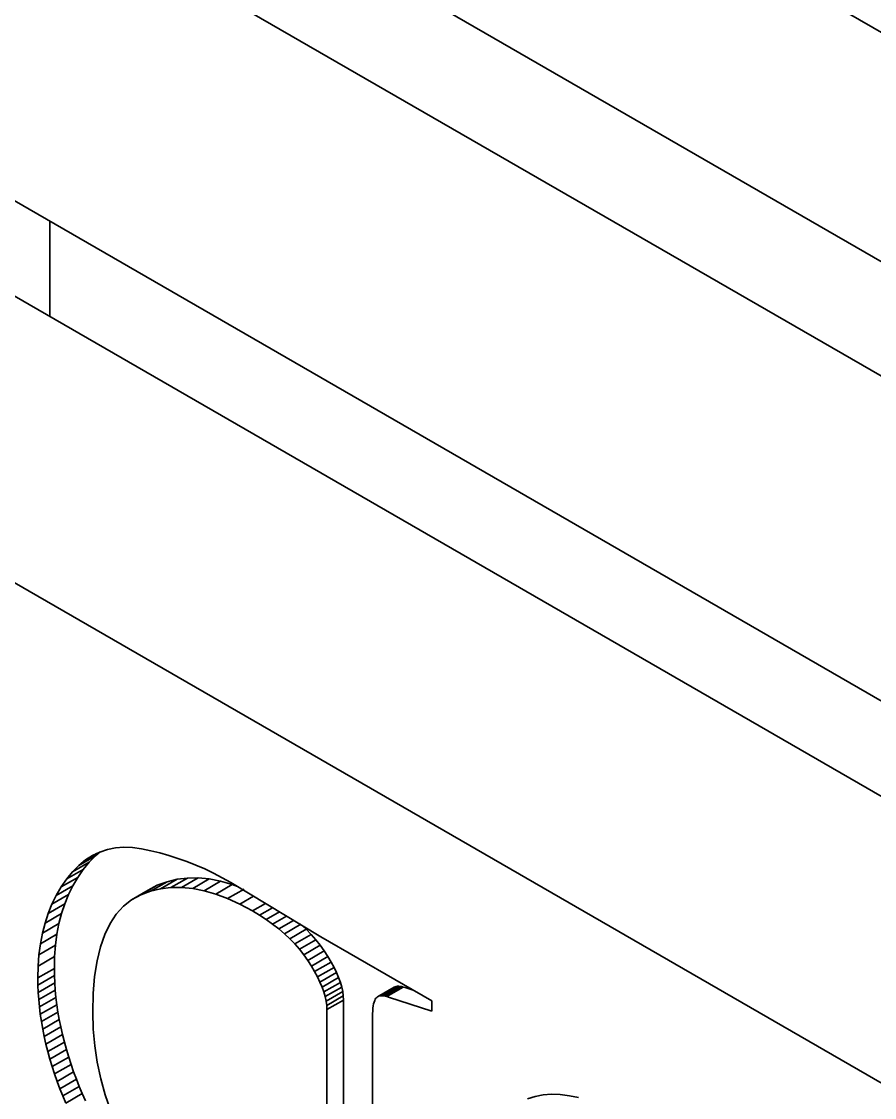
# Model space of a CAD drawing. Header units: millimetres. Extents: x -148 to 148, y -105 to 105.
# Drawn here: x 93.418 to 97.062, y -22.915 to -18.316 of the extents above; entities that cross this region are included whole.
import ezdxf

# ---------------------------------------------------------------- set-up
doc = ezdxf.new("R2010")
doc.units = ezdxf.units.MM
doc.layers.add('粗实线层', color=7, linetype='Continuous', lineweight=35)

msp = doc.modelspace()

# ---------------------------------------------------------------- linework, layer by layer
at = {"layer": '粗实线层', "color": 7, "lineweight": 35, "ltscale": 0.293939}
msp.add_line((101.812, -21.0881), (91.6297, -15.2093), dxfattribs=at)
at = {"layer": '粗实线层', "color": 7, "lineweight": 35, "ltscale": 0.314351}
for p, q in [((101.317, -21.7821), (90.4276, -15.4951)), ((101.1049, -22.1495), (90.2154, -15.8625))]:
    msp.add_line(p, q, dxfattribs=at)
at = {"layer": '粗实线层', "color": 7, "lineweight": 35, "ltscale": 0.265361}
for p, q in [((91.064, -17.7404), (100.2564, -23.0476)), ((100.2564, -24.6806), (91.064, -19.3734))]:
    msp.add_line(p, q, dxfattribs=at)
at = {"layer": '粗实线层', "color": 7, "lineweight": 35, "ltscale": 0.234743}
msp.add_line((100.2564, -23.4559), (92.1246, -18.761), dxfattribs=at)
at = {"layer": '粗实线层', "color": 7, "lineweight": 35, "ltscale": 0.010206}
msp.add_line((93.5389, -19.5776), (93.5389, -19.1693), dxfattribs=at)
at = {"layer": '粗实线层', "color": 7, "lineweight": 35, "ltscale": 0.002041}
for p, q in [((93.6629, -21.9227), (93.7336, -21.8819)), ((93.636, -21.9498), (93.7067, -21.9089)), ((93.5872, -22.0149), (93.6579, -21.9741)), ((93.6106, -21.9808), (93.6813, -21.94)), ((94.0562, -22.0177), (94.1269, -21.9769)), ((94.1019, -22.0173), (94.1726, -21.9765)), ((94.149, -22.0217), (94.2197, -21.9809)), ((93.9271, -22.0486), (93.9978, -22.0078)), ((93.9688, -22.0334), (94.0395, -21.9926)), ((94.0118, -22.0231), (94.0825, -21.9823)), ((94.1974, -22.0311), (94.2681, -21.9903)), ((94.2472, -22.0454), (94.3179, -22.0046)), ((94.2984, -22.0646), (94.3691, -22.0238)), ((93.5478, -22.0885), (93.6185, -22.0476)), ((93.8881, -22.0695), (93.9588, -22.0287)), ((93.5317, -22.128), (93.6025, -22.0872)), ((93.5182, -22.1694), (93.5889, -22.1285)), ((93.5071, -22.2126), (93.5778, -22.1717)), ((94.5407, -22.215), (94.6114, -22.1742)), ((94.5636, -22.2365), (94.6343, -22.1957)), ((93.4984, -22.2576), (93.5692, -22.2168)), ((94.585, -22.2587), (94.6557, -22.2178)), ((94.6049, -22.2815), (94.6756, -22.2407)), ((93.4923, -22.3045), (93.563, -22.2637)), ((94.6235, -22.305), (94.6942, -22.2642)), ((94.6405, -22.3291), (94.7112, -22.2883)), ((93.4886, -22.3532), (93.5593, -22.3124)), ((94.6561, -22.3533), (94.7268, -22.3125)), ((94.67, -22.3767), (94.7407, -22.3359)), ((93.4874, -22.4037), (93.5581, -22.3629)), ((93.4878, -22.4345), (93.5585, -22.3936)), ((94.6822, -22.3995), (94.7529, -22.3587)), ((94.6929, -22.4215), (94.7636, -22.3807)), ((93.4891, -22.4654), (93.5598, -22.4245)), ((94.7019, -22.4429), (94.7726, -22.4021)), ((94.7092, -22.4636), (94.7799, -22.4227)), ((94.9531, -22.4802), (95.0238, -22.4394)), ((94.9587, -22.48), (95.0294, -22.4392)), ((94.9647, -22.4805), (95.0354, -22.4397)), ((94.9711, -22.4817), (95.0419, -22.4408)), ((93.4942, -22.5277), (93.5649, -22.4868)), ((94.715, -22.4835), (94.7857, -22.4427)), ((94.719, -22.5028), (94.7898, -22.462)), ((94.7215, -22.5213), (94.7922, -22.4805)), ((94.9392, -22.4845), (95.0099, -22.4437)), ((94.9434, -22.4824), (95.0141, -22.4416)), ((94.9781, -22.4834), (95.0488, -22.4426)), ((93.498, -22.5591), (93.5687, -22.5182)), ((94.7223, -22.5392), (94.793, -22.4984)), ((93.5027, -22.5906), (93.5734, -22.5498)), ((93.5147, -22.6542), (93.5854, -22.6134)), ((93.5219, -22.6863), (93.5926, -22.6454)), ((93.53, -22.7185), (93.6007, -22.6777)), ((93.5389, -22.7507), (93.6096, -22.7098)), ((93.5485, -22.7826), (93.6192, -22.7418)), ((93.5587, -22.8143), (93.6294, -22.7735)), ((93.5697, -22.8458), (93.6404, -22.805)), ((93.5813, -22.8771), (93.652, -22.8362)), ((93.5936, -22.9081), (93.6643, -22.8673)), ((93.6066, -22.9389), (93.6773, -22.8981))]:
    msp.add_line(p, q, dxfattribs=at)
at = {"layer": '粗实线层', "color": 7, "lineweight": 35, "ltscale": 0.001356}
msp.add_line((93.6912, -21.8997), (93.7382, -21.8726), dxfattribs=at)
at = {"layer": '粗实线层', "color": 7, "lineweight": 35, "ltscale": 0.000882374}
msp.add_line((93.6912, -21.8997), (93.721, -21.8808), dxfattribs=at)
at = {"layer": '粗实线层', "color": 7, "lineweight": 35, "ltscale": 0.000952727}
msp.add_line((93.7067, -21.9089), (93.7336, -21.8819), dxfattribs=at)
at = {"layer": '粗实线层', "color": 7, "lineweight": 35, "ltscale": 0.000865775}
msp.add_line((93.721, -21.8808), (93.7522, -21.8659), dxfattribs=at)
at = {"layer": '粗实线层', "color": 7, "lineweight": 35, "ltscale": 0.000657373}
msp.add_line((93.7336, -21.8819), (93.754, -21.8653), dxfattribs=at)
at = {"layer": '粗实线层', "color": 7, "lineweight": 35, "ltscale": 0.000862395}
msp.add_line((93.7522, -21.8659), (93.785, -21.8551), dxfattribs=at)
at = {"layer": '粗实线层', "color": 7, "lineweight": 35, "ltscale": 0.000871491}
msp.add_line((93.785, -21.8551), (93.8192, -21.8483), dxfattribs=at)
at = {"layer": '粗实线层', "color": 7, "lineweight": 35, "ltscale": 0.000894516}
for p, q in [((93.8192, -21.8483), (93.8549, -21.8455)), ((95.6467, -22.9034), (95.6824, -22.9007))]:
    msp.add_line(p, q, dxfattribs=at)
at = {"layer": '粗实线层', "color": 7, "lineweight": 35, "ltscale": 0.000929077}
for p, q in [((93.8549, -21.8455), (93.892, -21.8468)), ((95.6824, -22.9007), (95.7195, -22.902))]:
    msp.add_line(p, q, dxfattribs=at)
at = {"layer": '粗实线层', "color": 7, "lineweight": 35, "ltscale": 0.000974793}
for p, q in [((93.892, -21.8468), (93.9306, -21.8522)), ((95.7195, -22.902), (95.7582, -22.9073))]:
    msp.add_line(p, q, dxfattribs=at)
at = {"layer": '粗实线层', "color": 7, "lineweight": 35, "ltscale": 0.001001}
for p, q in [((93.9306, -21.8522), (93.9699, -21.8603)), ((95.7582, -22.9073), (95.7974, -22.9154))]:
    msp.add_line(p, q, dxfattribs=at)
at = {"layer": '粗实线层', "color": 7, "lineweight": 35, "ltscale": 0.001003}
for p, q in [((93.9699, -21.8603), (94.0088, -21.8698)), ((93.6106, -21.9808), (93.636, -21.9498))]:
    msp.add_line(p, q, dxfattribs=at)
at = {"layer": '粗实线层', "color": 7, "lineweight": 35, "ltscale": 0.001006}
msp.add_line((94.0088, -21.8698), (94.0476, -21.8807), dxfattribs=at)
at = {"layer": '粗实线层', "color": 7, "lineweight": 35, "ltscale": 0.001011}
msp.add_line((94.0476, -21.8807), (94.0861, -21.8929), dxfattribs=at)
at = {"layer": '粗实线层', "color": 7, "lineweight": 35, "ltscale": 0.000952997}
msp.add_line((93.636, -21.9498), (93.6629, -21.9227), dxfattribs=at)
at = {"layer": '粗实线层', "color": 7, "lineweight": 35, "ltscale": 0.000912063}
msp.add_line((93.6629, -21.9227), (93.6912, -21.8997), dxfattribs=at)
at = {"layer": '粗实线层', "color": 7, "lineweight": 35, "ltscale": 0.001004}
msp.add_line((93.6813, -21.94), (93.7067, -21.9089), dxfattribs=at)
at = {"layer": '粗实线层', "color": 7, "lineweight": 35, "ltscale": 0.001016}
msp.add_line((94.0861, -21.8929), (94.1244, -21.9066), dxfattribs=at)
at = {"layer": '粗实线层', "color": 7, "lineweight": 35, "ltscale": 0.001023}
msp.add_line((94.1244, -21.9066), (94.1624, -21.9217), dxfattribs=at)
at = {"layer": '粗实线层', "color": 7, "lineweight": 35, "ltscale": 0.001031}
msp.add_line((94.1624, -21.9217), (94.2002, -21.9382), dxfattribs=at)
at = {"layer": '粗实线层', "color": 7, "lineweight": 35, "ltscale": 0.001033}
for p, q in [((93.5872, -22.0149), (93.6106, -21.9808)), ((93.6579, -21.9741), (93.6813, -21.94))]:
    msp.add_line(p, q, dxfattribs=at)
at = {"layer": '粗实线层', "color": 7, "lineweight": 35, "ltscale": 0.001038}
msp.add_line((93.637, -22.0099), (93.6579, -21.9741), dxfattribs=at)
at = {"layer": '粗实线层', "color": 7, "lineweight": 35, "ltscale": 0.001118}
for p, q in [((94.1269, -21.9769), (94.0825, -21.9823)), ((94.0562, -22.0177), (94.0118, -22.0231))]:
    msp.add_line(p, q, dxfattribs=at)
at = {"layer": '粗实线层', "color": 7, "lineweight": 35, "ltscale": 0.001143}
for p, q in [((94.1726, -21.9765), (94.1269, -21.9769)), ((94.1019, -22.0173), (94.0562, -22.0177))]:
    msp.add_line(p, q, dxfattribs=at)
at = {"layer": '粗实线层', "color": 7, "lineweight": 35, "ltscale": 0.001182}
for p, q in [((94.2197, -21.9809), (94.1726, -21.9765)), ((94.149, -22.0217), (94.1019, -22.0173)), ((93.563, -22.2637), (93.5692, -22.2168)), ((93.4923, -22.3045), (93.4984, -22.2576))]:
    msp.add_line(p, q, dxfattribs=at)
at = {"layer": '粗实线层', "color": 7, "lineweight": 35, "ltscale": 0.00104}
msp.add_line((94.2002, -21.9382), (94.2378, -21.956), dxfattribs=at)
at = {"layer": '粗实线层', "color": 7, "lineweight": 35, "ltscale": 0.001233}
for p, q in [((94.2681, -21.9903), (94.2197, -21.9809)), ((94.1974, -22.0311), (94.149, -22.0217))]:
    msp.add_line(p, q, dxfattribs=at)
at = {"layer": '粗实线层', "color": 7, "lineweight": 35, "ltscale": 0.00105}
for p, q in [((94.2378, -21.956), (94.2751, -21.9753)), ((93.6185, -22.0476), (93.637, -22.0099)), ((93.5478, -22.0885), (93.5662, -22.0508))]:
    msp.add_line(p, q, dxfattribs=at)
at = {"layer": '粗实线层', "color": 7, "lineweight": 35, "ltscale": 0.001061}
msp.add_line((94.2751, -21.9753), (94.3122, -21.9959), dxfattribs=at)
at = {"layer": '粗实线层', "color": 7, "lineweight": 35, "ltscale": 0.002042}
for p, q in [((93.5662, -22.0508), (93.637, -22.0099)), ((94.948, -22.481), (95.0187, -22.4402)), ((93.4912, -22.4964), (93.5619, -22.4556)), ((93.5083, -22.6223), (93.579, -22.5815))]:
    msp.add_line(p, q, dxfattribs=at)
at = {"layer": '粗实线层', "color": 7, "lineweight": 35, "ltscale": 0.001039}
msp.add_line((93.5662, -22.0508), (93.5872, -22.0149), dxfattribs=at)
at = {"layer": '粗实线层', "color": 7, "lineweight": 35, "ltscale": 0.001105}
for p, q in [((93.9978, -22.0078), (93.9588, -22.0287)), ((93.9271, -22.0486), (93.8881, -22.0695))]:
    msp.add_line(p, q, dxfattribs=at)
at = {"layer": '粗实线层', "color": 7, "lineweight": 35, "ltscale": 0.001106}
for p, q in [((94.0118, -22.0231), (93.9688, -22.0334)), ((94.0825, -21.9823), (94.0395, -21.9926))]:
    msp.add_line(p, q, dxfattribs=at)
at = {"layer": '粗实线层', "color": 7, "lineweight": 35, "ltscale": 0.001109}
for p, q in [((94.0395, -21.9926), (93.9978, -22.0078)), ((93.8881, -22.0695), (93.8532, -22.0969)), ((93.9688, -22.0334), (93.9271, -22.0486))]:
    msp.add_line(p, q, dxfattribs=at)
at = {"layer": '粗实线层', "color": 7, "lineweight": 35, "ltscale": 0.001295}
for p, q in [((94.3179, -22.0046), (94.2681, -21.9903)), ((94.2472, -22.0454), (94.1974, -22.0311))]:
    msp.add_line(p, q, dxfattribs=at)
at = {"layer": '粗实线层', "color": 7, "lineweight": 35, "ltscale": 0.011225}
msp.add_line((94.3122, -21.9959), (94.6962, -22.2286), dxfattribs=at)
at = {"layer": '粗实线层', "color": 7, "lineweight": 35, "ltscale": 0.000603815}
msp.add_line((94.3405, -22.013), (94.3179, -22.0046), dxfattribs=at)
at = {"layer": '粗实线层', "color": 7, "lineweight": 35, "ltscale": 0.001066}
for p, q in [((93.6025, -22.0872), (93.6185, -22.0476)), ((93.5317, -22.128), (93.5478, -22.0885))]:
    msp.add_line(p, q, dxfattribs=at)
at = {"layer": '粗实线层', "color": 7, "lineweight": 35, "ltscale": 0.001366}
msp.add_line((94.2984, -22.0646), (94.2472, -22.0454), dxfattribs=at)
at = {"layer": '粗实线层', "color": 7, "lineweight": 35, "ltscale": 0.001444}
msp.add_line((94.3508, -22.0887), (94.2984, -22.0646), dxfattribs=at)
at = {"layer": '粗实线层', "color": 7, "lineweight": 35, "ltscale": 0.001693}
msp.add_line((94.3508, -22.0887), (94.4095, -22.0548), dxfattribs=at)
at = {"layer": '粗实线层', "color": 7, "lineweight": 35, "ltscale": 0.001089}
msp.add_line((93.5889, -22.1285), (93.6025, -22.0872), dxfattribs=at)
at = {"layer": '粗实线层', "color": 7, "lineweight": 35, "ltscale": 0.001144}
msp.add_line((93.8532, -22.0969), (93.8225, -22.1308), dxfattribs=at)
at = {"layer": '粗实线层', "color": 7, "lineweight": 35, "ltscale": 0.001529}
msp.add_line((94.4047, -22.1177), (94.3508, -22.0887), dxfattribs=at)
at = {"layer": '粗实线层', "color": 7, "lineweight": 35, "ltscale": 0.001605}
msp.add_line((94.4047, -22.1177), (94.4603, -22.0856), dxfattribs=at)
at = {"layer": '粗实线层', "color": 7, "lineweight": 35, "ltscale": 0.00087822}
msp.add_line((94.4348, -22.1358), (94.4047, -22.1177), dxfattribs=at)
at = {"layer": '粗实线层', "color": 7, "lineweight": 35, "ltscale": 0.001603}
msp.add_line((94.4348, -22.1358), (94.4903, -22.1038), dxfattribs=at)
at = {"layer": '粗实线层', "color": 7, "lineweight": 35, "ltscale": 0.001088}
msp.add_line((93.5182, -22.1694), (93.5317, -22.128), dxfattribs=at)
at = {"layer": '粗实线层', "color": 7, "lineweight": 35, "ltscale": 0.001115}
for p, q in [((93.5778, -22.1717), (93.5889, -22.1285)), ((93.5071, -22.2126), (93.5182, -22.1694))]:
    msp.add_line(p, q, dxfattribs=at)
at = {"layer": '粗实线层', "color": 7, "lineweight": 35, "ltscale": 0.00121}
msp.add_line((93.8225, -22.1308), (93.7958, -22.1712), dxfattribs=at)
at = {"layer": '粗实线层', "color": 7, "lineweight": 35, "ltscale": 0.000856797}
msp.add_line((94.4634, -22.1546), (94.4348, -22.1358), dxfattribs=at)
at = {"layer": '粗实线层', "color": 7, "lineweight": 35, "ltscale": 0.001638}
msp.add_line((94.4634, -22.1546), (94.5202, -22.1219), dxfattribs=at)
at = {"layer": '粗实线层', "color": 7, "lineweight": 35, "ltscale": 0.00083608}
msp.add_line((94.4906, -22.1741), (94.4634, -22.1546), dxfattribs=at)
at = {"layer": '粗实线层', "color": 7, "lineweight": 35, "ltscale": 0.001711}
msp.add_line((94.4906, -22.1741), (94.5499, -22.1399), dxfattribs=at)
at = {"layer": '粗实线层', "color": 7, "lineweight": 35, "ltscale": 0.001822}
msp.add_line((94.5164, -22.1942), (94.5795, -22.1578), dxfattribs=at)
at = {"layer": '粗实线层', "color": 7, "lineweight": 35, "ltscale": 0.001147}
msp.add_line((93.5692, -22.2168), (93.5778, -22.1717), dxfattribs=at)
at = {"layer": '粗实线层', "color": 7, "lineweight": 35, "ltscale": 0.001301}
msp.add_line((93.7958, -22.1712), (93.7733, -22.2181), dxfattribs=at)
at = {"layer": '粗实线层', "color": 7, "lineweight": 35, "ltscale": 0.000817427}
msp.add_line((94.5164, -22.1942), (94.4906, -22.1741), dxfattribs=at)
at = {"layer": '粗实线层', "color": 7, "lineweight": 35, "ltscale": 0.000799761}
msp.add_line((94.5407, -22.215), (94.5164, -22.1942), dxfattribs=at)
at = {"layer": '粗实线层', "color": 7, "lineweight": 35, "ltscale": 0.000482531}
msp.add_line((94.6343, -22.1957), (94.6202, -22.1825), dxfattribs=at)
at = {"layer": '粗实线层', "color": 7, "lineweight": 35, "ltscale": 0.000769946}
msp.add_line((94.6557, -22.2178), (94.6343, -22.1957), dxfattribs=at)
at = {"layer": '粗实线层', "color": 7, "lineweight": 35, "ltscale": 0.001146}
msp.add_line((93.4984, -22.2576), (93.5071, -22.2126), dxfattribs=at)
at = {"layer": '粗实线层', "color": 7, "lineweight": 35, "ltscale": 0.001413}
msp.add_line((93.7733, -22.2181), (93.7548, -22.2715), dxfattribs=at)
at = {"layer": '粗实线层', "color": 7, "lineweight": 35, "ltscale": 0.000784518}
msp.add_line((94.5636, -22.2365), (94.5407, -22.215), dxfattribs=at)
at = {"layer": '粗实线层', "color": 7, "lineweight": 35, "ltscale": 0.000770221}
msp.add_line((94.585, -22.2587), (94.5636, -22.2365), dxfattribs=at)
at = {"layer": '粗实线层', "color": 7, "lineweight": 35, "ltscale": 0.0007583}
msp.add_line((94.6756, -22.2407), (94.6557, -22.2178), dxfattribs=at)
at = {"layer": '粗实线层', "color": 7, "lineweight": 35, "ltscale": 0.00074775}
for p, q in [((94.6942, -22.2642), (94.6756, -22.2407)), ((94.6235, -22.305), (94.6049, -22.2815))]:
    msp.add_line(p, q, dxfattribs=at)
at = {"layer": '粗实线层', "color": 7, "lineweight": 35, "ltscale": 0.013685}
msp.add_line((94.6962, -22.2286), (95.1703, -22.5023), dxfattribs=at)
at = {"layer": '粗实线层', "color": 7, "lineweight": 35, "ltscale": 0.001221}
for p, q in [((93.5593, -22.3124), (93.563, -22.2637)), ((93.4886, -22.3532), (93.4923, -22.3045))]:
    msp.add_line(p, q, dxfattribs=at)
at = {"layer": '粗实线层', "color": 7, "lineweight": 35, "ltscale": 0.00154}
msp.add_line((93.7548, -22.2715), (93.7405, -22.3314), dxfattribs=at)
at = {"layer": '粗实线层', "color": 7, "lineweight": 35, "ltscale": 0.000758013}
msp.add_line((94.6049, -22.2815), (94.585, -22.2587), dxfattribs=at)
at = {"layer": '粗实线层', "color": 7, "lineweight": 35, "ltscale": 0.000739817}
for p, q in [((94.7112, -22.2883), (94.6942, -22.2642)), ((94.6405, -22.3291), (94.6235, -22.305))]:
    msp.add_line(p, q, dxfattribs=at)
at = {"layer": '粗实线层', "color": 7, "lineweight": 35, "ltscale": 0.000717841}
for p, q in [((94.7268, -22.3125), (94.7112, -22.2883)), ((94.6561, -22.3533), (94.6405, -22.3291))]:
    msp.add_line(p, q, dxfattribs=at)
at = {"layer": '粗实线层', "color": 7, "lineweight": 35, "ltscale": 0.001264}
for p, q in [((93.5581, -22.3629), (93.5593, -22.3124)), ((93.4874, -22.4037), (93.4886, -22.3532))]:
    msp.add_line(p, q, dxfattribs=at)
at = {"layer": '粗实线层', "color": 7, "lineweight": 35, "ltscale": 0.00168}
msp.add_line((93.7405, -22.3314), (93.7302, -22.3978), dxfattribs=at)
at = {"layer": '粗实线层', "color": 7, "lineweight": 35, "ltscale": 0.000681571}
for p, q in [((94.7407, -22.3359), (94.7268, -22.3125)), ((94.67, -22.3767), (94.6561, -22.3533))]:
    msp.add_line(p, q, dxfattribs=at)
at = {"layer": '粗实线层', "color": 7, "lineweight": 35, "ltscale": 0.000646013}
for p, q in [((94.7529, -22.3587), (94.7407, -22.3359)), ((94.6822, -22.3995), (94.67, -22.3767))]:
    msp.add_line(p, q, dxfattribs=at)
at = {"layer": '粗实线层', "color": 7, "lineweight": 35, "ltscale": 0.000768349}
for p, q in [((93.5585, -22.3936), (93.5581, -22.3629)), ((93.4878, -22.4345), (93.4874, -22.4037))]:
    msp.add_line(p, q, dxfattribs=at)
at = {"layer": '粗实线层', "color": 7, "lineweight": 35, "ltscale": 0.000773141}
msp.add_line((93.5598, -22.4245), (93.5585, -22.3936), dxfattribs=at)
at = {"layer": '粗实线层', "color": 7, "lineweight": 35, "ltscale": 0.000611998}
msp.add_line((94.7636, -22.3807), (94.7529, -22.3587), dxfattribs=at)
at = {"layer": '粗实线层', "color": 7, "lineweight": 35, "ltscale": 0.000579545}
msp.add_line((94.7726, -22.4021), (94.7636, -22.3807), dxfattribs=at)
at = {"layer": '粗实线层', "color": 7, "lineweight": 35, "ltscale": 0.000773522}
msp.add_line((93.4891, -22.4654), (93.4878, -22.4345), dxfattribs=at)
at = {"layer": '粗实线层', "color": 7, "lineweight": 35, "ltscale": 0.000778533}
msp.add_line((93.5619, -22.4556), (93.5598, -22.4245), dxfattribs=at)
at = {"layer": '粗实线层', "color": 7, "lineweight": 35, "ltscale": 0.001829}
msp.add_line((93.7302, -22.3978), (93.7241, -22.4707), dxfattribs=at)
at = {"layer": '粗实线层', "color": 7, "lineweight": 35, "ltscale": 0.000612342}
msp.add_line((94.6929, -22.4215), (94.6822, -22.3995), dxfattribs=at)
at = {"layer": '粗实线层', "color": 7, "lineweight": 35, "ltscale": 0.000579194}
msp.add_line((94.7019, -22.4429), (94.6929, -22.4215), dxfattribs=at)
at = {"layer": '粗实线层', "color": 7, "lineweight": 35, "ltscale": 0.000548261}
for p, q in [((94.7799, -22.4227), (94.7726, -22.4021)), ((94.7092, -22.4636), (94.7019, -22.4429))]:
    msp.add_line(p, q, dxfattribs=at)
at = {"layer": '粗实线层', "color": 7, "lineweight": 35, "ltscale": 0.000519064}
for p, q in [((94.7857, -22.4427), (94.7799, -22.4227)), ((94.715, -22.4835), (94.7092, -22.4636))]:
    msp.add_line(p, q, dxfattribs=at)
at = {"layer": '粗实线层', "color": 7, "lineweight": 35, "ltscale": 0.000122226}
msp.add_line((95.0187, -22.4402), (95.0141, -22.4416), dxfattribs=at)
at = {"layer": '粗实线层', "color": 7, "lineweight": 35, "ltscale": 0.000128946}
msp.add_line((95.0238, -22.4394), (95.0187, -22.4402), dxfattribs=at)
at = {"layer": '粗实线层', "color": 7, "lineweight": 35, "ltscale": 0.000139289}
for p, q in [((95.0294, -22.4392), (95.0238, -22.4394)), ((94.9587, -22.48), (94.9531, -22.4802))]:
    msp.add_line(p, q, dxfattribs=at)
at = {"layer": '粗实线层', "color": 7, "lineweight": 35, "ltscale": 0.000150383}
msp.add_line((95.0354, -22.4397), (95.0294, -22.4392), dxfattribs=at)
at = {"layer": '粗实线层', "color": 7, "lineweight": 35, "ltscale": 0.000163812}
for p, q in [((95.0419, -22.4408), (95.0354, -22.4397)), ((94.9711, -22.4817), (94.9647, -22.4805))]:
    msp.add_line(p, q, dxfattribs=at)
at = {"layer": '粗实线层', "color": 7, "lineweight": 35, "ltscale": 0.000178381}
for p, q in [((95.0488, -22.4426), (95.0419, -22.4408)), ((94.9781, -22.4834), (94.9711, -22.4817))]:
    msp.add_line(p, q, dxfattribs=at)
at = {"layer": '粗实线层', "color": 7, "lineweight": 35, "ltscale": 0.000778506}
msp.add_line((93.4912, -22.4964), (93.4891, -22.4654), dxfattribs=at)
at = {"layer": '粗实线层', "color": 7, "lineweight": 35, "ltscale": 0.000784024}
msp.add_line((93.5649, -22.4868), (93.5619, -22.4556), dxfattribs=at)
at = {"layer": '粗实线层', "color": 7, "lineweight": 35, "ltscale": 0.000790928}
for p, q in [((93.5687, -22.5182), (93.5649, -22.4868)), ((93.498, -22.5591), (93.4942, -22.5277))]:
    msp.add_line(p, q, dxfattribs=at)
at = {"layer": '粗实线层', "color": 7, "lineweight": 35, "ltscale": 0.001986}
msp.add_line((93.7241, -22.4707), (93.722, -22.5502), dxfattribs=at)
at = {"layer": '粗实线层', "color": 7, "lineweight": 35, "ltscale": 0.00049215}
for p, q in [((94.719, -22.5028), (94.715, -22.4835)), ((94.7898, -22.462), (94.7857, -22.4427))]:
    msp.add_line(p, q, dxfattribs=at)
at = {"layer": '粗实线层', "color": 7, "lineweight": 35, "ltscale": 0.000467915}
msp.add_line((94.7922, -22.4805), (94.7898, -22.462), dxfattribs=at)
at = {"layer": '粗实线层', "color": 7, "lineweight": 35, "ltscale": 0.000447557}
msp.add_line((94.793, -22.4984), (94.7922, -22.4805), dxfattribs=at)
at = {"layer": '粗实线层', "color": 7, "lineweight": 35, "ltscale": 0.000116055}
msp.add_line((94.9392, -22.4845), (94.9354, -22.4873), dxfattribs=at)
at = {"layer": '粗实线层', "color": 7, "lineweight": 35, "ltscale": 0.000117543}
for p, q in [((94.9434, -22.4824), (94.9392, -22.4845)), ((95.0141, -22.4416), (95.0099, -22.4437))]:
    msp.add_line(p, q, dxfattribs=at)
at = {"layer": '粗实线层', "color": 7, "lineweight": 35, "ltscale": 0.000121749}
msp.add_line((94.948, -22.481), (94.9434, -22.4824), dxfattribs=at)
at = {"layer": '粗实线层', "color": 7, "lineweight": 35, "ltscale": 0.000129382}
msp.add_line((94.9531, -22.4802), (94.948, -22.481), dxfattribs=at)
at = {"layer": '粗实线层', "color": 7, "lineweight": 35, "ltscale": 0.000150414}
msp.add_line((94.9647, -22.4805), (94.9587, -22.48), dxfattribs=at)
at = {"layer": '粗实线层', "color": 7, "lineweight": 35, "ltscale": 0.000193858}
msp.add_line((94.9854, -22.4858), (94.9781, -22.4834), dxfattribs=at)
at = {"layer": '粗实线层', "color": 7, "lineweight": 35, "ltscale": 0.004861}
msp.add_line((95.1703, -22.5461), (94.9854, -22.4858), dxfattribs=at)
at = {"layer": '粗实线层', "color": 7, "lineweight": 35, "ltscale": 0.000193977}
msp.add_line((95.0561, -22.445), (95.0488, -22.4426), dxfattribs=at)
at = {"layer": '粗实线层', "color": 7, "lineweight": 35, "ltscale": 0.000905843}
msp.add_line((95.0906, -22.4562), (95.0561, -22.445), dxfattribs=at)
at = {"layer": '粗实线层', "color": 7, "lineweight": 35, "ltscale": 0.00078406}
msp.add_line((93.4942, -22.5277), (93.4912, -22.4964), dxfattribs=at)
at = {"layer": '粗实线层', "color": 7, "lineweight": 35, "ltscale": 0.000797525}
for p, q in [((93.5734, -22.5498), (93.5687, -22.5182)), ((93.5027, -22.5906), (93.498, -22.5591))]:
    msp.add_line(p, q, dxfattribs=at)
at = {"layer": '粗实线层', "color": 7, "lineweight": 35, "ltscale": 0.000468294}
msp.add_line((94.7215, -22.5213), (94.719, -22.5028), dxfattribs=at)
at = {"layer": '粗实线层', "color": 7, "lineweight": 35, "ltscale": 0.000447176}
msp.add_line((94.7223, -22.5392), (94.7215, -22.5213), dxfattribs=at)
at = {"layer": '粗实线层', "color": 7, "lineweight": 35, "ltscale": 0.030107}
for p, q in [((94.793, -23.7027), (94.793, -22.4984)), ((94.7223, -23.7435), (94.7223, -22.5392))]:
    msp.add_line(p, q, dxfattribs=at)
at = {"layer": '粗实线层', "color": 7, "lineweight": 35, "ltscale": 0.00025453}
msp.add_line((94.9205, -22.5236), (94.9191, -22.5337), dxfattribs=at)
at = {"layer": '粗实线层', "color": 7, "lineweight": 35, "ltscale": 0.000227141}
msp.add_line((94.9222, -22.5147), (94.9205, -22.5236), dxfattribs=at)
at = {"layer": '粗实线层', "color": 7, "lineweight": 35, "ltscale": 0.000200496}
msp.add_line((94.9242, -22.507), (94.9222, -22.5147), dxfattribs=at)
at = {"layer": '粗实线层', "color": 7, "lineweight": 35, "ltscale": 0.000175058}
msp.add_line((94.9265, -22.5003), (94.9242, -22.507), dxfattribs=at)
at = {"layer": '粗实线层', "color": 7, "lineweight": 35, "ltscale": 0.000151001}
msp.add_line((94.9292, -22.4949), (94.9265, -22.5003), dxfattribs=at)
at = {"layer": '粗实线层', "color": 7, "lineweight": 35, "ltscale": 0.000129727}
msp.add_line((94.9321, -22.4906), (94.9292, -22.4949), dxfattribs=at)
at = {"layer": '粗实线层', "color": 7, "lineweight": 35, "ltscale": 0.000117884}
msp.add_line((94.9354, -22.4873), (94.9321, -22.4906), dxfattribs=at)
at = {"layer": '粗实线层', "color": 7, "lineweight": 35, "ltscale": 0.001095}
msp.add_line((95.1703, -22.5023), (95.1703, -22.5461), dxfattribs=at)
at = {"layer": '粗实线层', "color": 7, "lineweight": 35, "ltscale": 0.000805139}
msp.add_line((93.579, -22.5815), (93.5734, -22.5498), dxfattribs=at)
at = {"layer": '粗实线层', "color": 7, "lineweight": 35, "ltscale": 0.0018}
msp.add_line((93.722, -22.5502), (93.7242, -22.6221), dxfattribs=at)
at = {"layer": '粗实线层', "color": 7, "lineweight": 35, "ltscale": 0.00036852}
msp.add_line((94.9168, -22.571), (94.9167, -22.5857), dxfattribs=at)
at = {"layer": '粗实线层', "color": 7, "lineweight": 35, "ltscale": 0.000339701}
msp.add_line((94.9173, -22.5574), (94.9168, -22.571), dxfattribs=at)
at = {"layer": '粗实线层', "color": 7, "lineweight": 35, "ltscale": 0.000311102}
msp.add_line((94.9181, -22.545), (94.9173, -22.5574), dxfattribs=at)
at = {"layer": '粗实线层', "color": 7, "lineweight": 35, "ltscale": 0.000282825}
msp.add_line((94.9191, -22.5337), (94.9181, -22.545), dxfattribs=at)
at = {"layer": '粗实线层', "color": 7, "lineweight": 35, "ltscale": 0.000805074}
msp.add_line((93.5083, -22.6223), (93.5027, -22.5906), dxfattribs=at)
at = {"layer": '粗实线层', "color": 7, "lineweight": 35, "ltscale": 0.000813211}
msp.add_line((93.5147, -22.6542), (93.5083, -22.6223), dxfattribs=at)
at = {"layer": '粗实线层', "color": 7, "lineweight": 35, "ltscale": 0.000813136}
msp.add_line((93.5854, -22.6134), (93.579, -22.5815), dxfattribs=at)
at = {"layer": '粗实线层', "color": 7, "lineweight": 35, "ltscale": 0.000821323}
for p, q in [((93.5926, -22.6454), (93.5854, -22.6134)), ((93.5219, -22.6863), (93.5147, -22.6542))]:
    msp.add_line(p, q, dxfattribs=at)
at = {"layer": '粗实线层', "color": 7, "lineweight": 35, "ltscale": 0.001791}
msp.add_line((93.7242, -22.6221), (93.7306, -22.6935), dxfattribs=at)
at = {"layer": '粗实线层', "color": 7, "lineweight": 35, "ltscale": 0.03175}
msp.add_line((94.9167, -22.5857), (94.9167, -23.8557), dxfattribs=at)
at = {"layer": '粗实线层', "color": 7, "lineweight": 35, "ltscale": 0.000830831}
msp.add_line((93.6007, -22.6777), (93.5926, -22.6454), dxfattribs=at)
at = {"layer": '粗实线层', "color": 7, "lineweight": 35, "ltscale": 0.000830461}
msp.add_line((93.53, -22.7185), (93.5219, -22.6863), dxfattribs=at)
at = {"layer": '粗实线层', "color": 7, "lineweight": 35, "ltscale": 0.000834591}
msp.add_line((93.6096, -22.7098), (93.6007, -22.6777), dxfattribs=at)
at = {"layer": '粗实线层', "color": 7, "lineweight": 35, "ltscale": 0.000833363}
msp.add_line((93.6192, -22.7418), (93.6096, -22.7098), dxfattribs=at)
at = {"layer": '粗实线层', "color": 7, "lineweight": 35, "ltscale": 0.001788}
msp.add_line((93.7306, -22.6935), (93.7412, -22.7642), dxfattribs=at)
at = {"layer": '粗实线层', "color": 7, "lineweight": 35, "ltscale": 0.00083449}
msp.add_line((93.5389, -22.7507), (93.53, -22.7185), dxfattribs=at)
at = {"layer": '粗实线层', "color": 7, "lineweight": 35, "ltscale": 0.000833838}
msp.add_line((93.5485, -22.7826), (93.5389, -22.7507), dxfattribs=at)
at = {"layer": '粗实线层', "color": 7, "lineweight": 35, "ltscale": 0.000833476}
msp.add_line((93.6294, -22.7735), (93.6192, -22.7418), dxfattribs=at)
at = {"layer": '粗实线层', "color": 7, "lineweight": 35, "ltscale": 0.000833113}
msp.add_line((93.5587, -22.8143), (93.5485, -22.7826), dxfattribs=at)
at = {"layer": '粗实线层', "color": 7, "lineweight": 35, "ltscale": 0.000833147}
msp.add_line((93.6404, -22.805), (93.6294, -22.7735), dxfattribs=at)
at = {"layer": '粗实线层', "color": 7, "lineweight": 35, "ltscale": 0.000833574}
for p, q in [((93.652, -22.8362), (93.6404, -22.805)), ((93.5813, -22.8771), (93.5697, -22.8458))]:
    msp.add_line(p, q, dxfattribs=at)
at = {"layer": '粗实线层', "color": 7, "lineweight": 35, "ltscale": 0.001793}
msp.add_line((93.7412, -22.7642), (93.7562, -22.8344), dxfattribs=at)
at = {"layer": '粗实线层', "color": 7, "lineweight": 35, "ltscale": 0.000833508}
msp.add_line((93.5697, -22.8458), (93.5587, -22.8143), dxfattribs=at)
at = {"layer": '粗实线层', "color": 7, "lineweight": 35, "ltscale": 0.000834394}
msp.add_line((93.6643, -22.8673), (93.652, -22.8362), dxfattribs=at)
at = {"layer": '粗实线层', "color": 7, "lineweight": 35, "ltscale": 0.001804}
msp.add_line((93.7562, -22.8344), (93.7754, -22.9039), dxfattribs=at)
at = {"layer": '粗实线层', "color": 7, "lineweight": 35, "ltscale": 0.000834039}
msp.add_line((93.5936, -22.9081), (93.5813, -22.8771), dxfattribs=at)
at = {"layer": '粗实线层', "color": 7, "lineweight": 35, "ltscale": 0.000835604}
for p, q in [((93.6773, -22.8981), (93.6643, -22.8673)), ((93.6066, -22.9389), (93.5936, -22.9081))]:
    msp.add_line(p, q, dxfattribs=at)
at = {"layer": '粗实线层', "color": 7, "lineweight": 35, "ltscale": 0.000836856}
msp.add_line((93.691, -22.9286), (93.6773, -22.8981), dxfattribs=at)
at = {"layer": '粗实线层', "color": 7, "lineweight": 35, "ltscale": 0.001821}
msp.add_line((93.7754, -22.9039), (93.7988, -22.9729), dxfattribs=at)
at = {"layer": '粗实线层', "color": 7, "lineweight": 35, "ltscale": 0.000861913}
msp.add_line((95.5798, -22.921), (95.6125, -22.9102), dxfattribs=at)
at = {"layer": '粗实线层', "color": 7, "lineweight": 35, "ltscale": 0.000871939}
msp.add_line((95.6125, -22.9102), (95.6467, -22.9034), dxfattribs=at)

doc.saveas('drawing.dxf')
